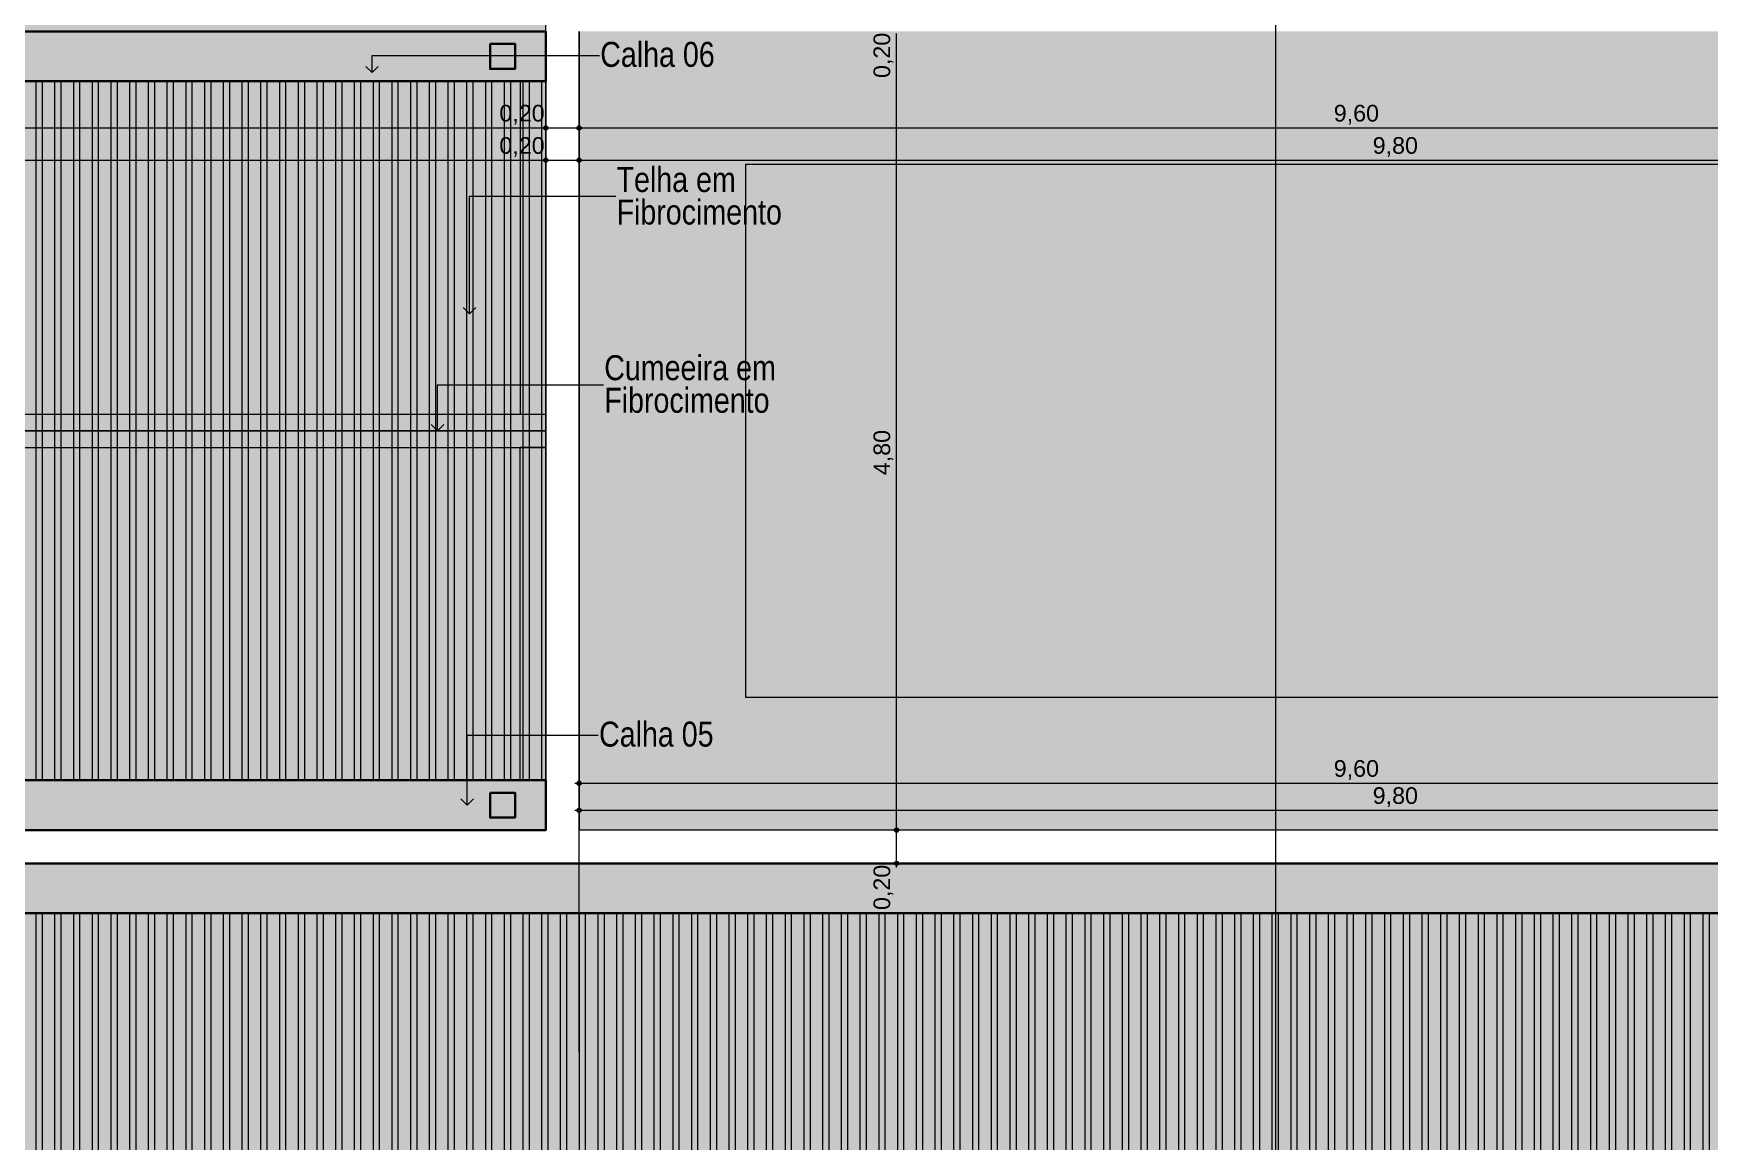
# Model space of a CAD drawing. Header units: metres. Extents: x -77 to -16.6, y -68.5 to -27.7.
# Drawn here: x -57.09 to -47.02, y -48.97 to -42.31 of the extents above; entities that cross this region are included whole.
import ezdxf

# ---------------------------------------------------------------- set-up
doc = ezdxf.new("R2010")
doc.units = ezdxf.units.M
doc.header["$MEASUREMENT"] = 0
doc.linetypes.add('Dot & Dashed', pattern=[0.012, 0.01, -0.001, 0, -0.001])
doc.linetypes.add('Wipeout_Contour', pattern=[1, 0, -1])
for name, color, linetype, lineweight in [('01_PLANTA COBERTURA_5_COBERTURA-LINHAS.EXEC_Caneta_No__241', 7, 'Continuous', 13), ('01_PLANTA COBERTURA_5_ESTRUTURA-COB.EST_Caneta_No__1', 7, 'Continuous', 35), ('01_PLANTA COBERTURA_5_ESTRUTURA-COB.EST_Caneta_No__241', 7, 'Continuous', 13), ('01_PLANTA COBERTURA_5_LAJES.EST_Caneta_No__241', 7, 'Continuous', 13), ('01_PLANTA COBERTURA_5_LAJES.EST_Caneta_No__99', 7, 'Continuous', 20), ('01_PLANTA COBERTURA_5_PAREDE CONSTRUIR_Caneta_No__241', 7, 'Continuous', 13), ('01_PLANTA COBERTURA_5_TERRENO.ARQ_Caneta_No__241', 7, 'Continuous', 13)]:
    doc.layers.add(name, color=color, linetype=linetype, lineweight=lineweight)
for name, color, linetype, lineweight, true_color in [('01_PLANTA COBERTURA_5_COTAS IMPLANTAÇÃO.EXEC_Caneta_No__25', 7, 'Continuous', 13, 0x982312), ('01_PLANTA COBERTURA_5_ESTRUTURA-COB.EST_Caneta_No__13', 7, 'Continuous', 0, 0xaaaaaa), ('01_PLANTA COBERTURA_5_ESTRUTURA-COB.EST_Caneta_No__19', 7, 'Continuous', 0, 0xe9e9e9), ('01_PLANTA COBERTURA_5_ESTRUTURA-COB.EST_Caneta_No__9', 7, 'Continuous', 5, 0x020202), ('01_PLANTA COBERTURA_5_LAJES.EST_Caneta_No__18', 7, 'Continuous', 0, 0xdfdfdf), ('01_PLANTA COBERTURA_5_LAJES.EST_Caneta_No__19', 7, 'Continuous', 0, 0xe9e9e9)]:
    doc.layers.add(name, color=color, linetype=linetype, lineweight=lineweight, true_color=true_color)
for name, color, linetype in [('01_PLANTA COBERTURA_5_ESTRUTURA-COB.EST', 7, 'Continuous'), ('01_PLANTA COBERTURA_5_PAREDE CONSTRUIR', 7, 'Continuous'), ('01_PLANTA COBERTURA_5_TERRENO.ARQ', 7, 'Continuous')]:
    doc.layers.add(name, color=color, linetype=linetype)
doc.styles.add('GENERATED_STYLE_1', font='arial.ttf')
doc.styles.add('GENERATED_STYLE_2', font='ARIALN.TTF')
pattern_1 = [(90, (0, 0), (-0.1125, 0), []), (90, (-0.0375, 2e-18), (-0.1125, 0), [])]

msp = doc.modelspace()

# ---------------------------------------------------------------- hatches: boundary and pattern name
at = {"layer": '01_PLANTA COBERTURA_5_ESTRUTURA-COB.EST_Caneta_No__13', "linetype": 'Continuous', "lineweight": 0, "true_color": 0xaaaaaa}
h = msp.add_hatch(dxfattribs=at)
h.set_pattern_fill('Telha_cobertura_02_0005', color=253, style=0, pattern_type=2)
h.set_pattern_definition(pattern_1)
h.paths.add_polyline_path([(-45.814, -47.6), (-66.314, -47.6), (-66.314, -51.95), (-45.814, -51.95), (-45.814, -50.652), (-44.214, -50.652), (-44.214, -47.6)])
at = {"layer": '01_PLANTA COBERTURA_5_LAJES.EST_Caneta_No__18', "linetype": 'Continuous', "lineweight": 0, "true_color": 0xdfdfdf}
h = msp.add_hatch(dxfattribs=at)
h.set_pattern_fill('Piso_Externo__0005', color=254, style=0, pattern_type=2)
h.set_pattern_definition([(45, (0, 0.6), (-0.1909188, 0.1909188), [0, -0.18, 0, -0.27]), (110, (0.6, 0.6), (0.253717, 0.09234544), [0, -0.132, 0, -0.228])])
h.paths.add_polyline_path([(-76.514, -65.102), (-73.814, -65.102, -0.414214), (-75.814, -67.102), (-66.814, -67.102, -0.414214), (-68.814, -65.102), (-68.814, -62.301), (-68.814, -45.4, -0.414214), (-66.514, -43.1), (-65.914, -43.1), (-65.914, -42.3), (-66.514, -42.3), (-66.514, -38.204), (-65.114, -38.204), (-65.114, -36.704), (-66.514, -36.704), (-66.514, -32.6), (-65.114, -32.6), (-56.714, -32.6), (-53.814, -32.6), (-44.014, -32.6), (-44.014, -42.3), (-53.814, -42.3), (-53.814, -47.1), (-44.014, -47.1), (-44.014, -50.852), (-45.614, -50.852), (-45.614, -52.351), (-44.014, -52.351), (-44.014, -60.301), (-48.916, -60.301), (-48.916, -61.101), (-44.361, -61.101), (-44.361, -67.102), (-44.014, -67.102), (-41.514, -67.102), (-41.514, -28.102), (-41.714, -28.102), (-41.714, -60.301), (-43.014, -60.301), (-43.014, -30.002), (-66.514, -30.002), (-66.514, -28.102), (-76.514, -28.102)])
h.paths.add_polyline_path([(-73.814, -45.102), (-76.314, -45.102), (-76.314, -43.089), (-75.798, -43.091, -0.414214), (-73.814, -45.088)], flags=0)
h.paths.add_polyline_path([(-73.814, -45.585, -0.009328), (-73.814, -45.66)], flags=0)
h.paths.add_polyline_path([(-52.814, -46.3), (-52.814, -43.1), (-44.014, -43.1), (-44.014, -46.3)], flags=0)
h.paths.add_polyline_path([(-67.714, -34.1), (-76.314, -34.1), (-76.314, -32.6), (-67.714, -32.6)], flags=0)
at = {"layer": '01_PLANTA COBERTURA_5_LAJES.EST_Caneta_No__19', "linetype": 'Continuous', "lineweight": 0, "true_color": 0xefefef}
msp.add_hatch(color=7, dxfattribs=at).paths.add_polyline_path([(-64.914, -47.3), (-66.314, -47.3), (-66.314, -60.101), (-56.514, -60.101), (-44.214, -60.101), (-44.214, -56.801), (-44.214, -52.552), (-45.814, -52.552), (-45.814, -50.652), (-44.214, -50.652), (-44.214, -47.3), (-45.814, -47.3), (-54.014, -47.3), (-54.014, -42.1), (-44.214, -42.1), (-44.214, -32.8), (-54.014, -32.8), (-56.514, -32.8), (-56.714, -32.8), (-64.914, -32.8), (-66.314, -32.8), (-66.314, -36.504), (-64.914, -36.504), (-64.914, -38.404), (-66.314, -38.404), (-66.314, -42.1), (-64.914, -42.1)])
at = {"layer": '01_PLANTA COBERTURA_5_TERRENO.ARQ', "linetype": 'Continuous', "lineweight": 0, "true_color": 0xc5d9be}
msp.add_hatch(color=9, dxfattribs=at).paths.add_polyline_path([(-52.814, -46.3), (-46.764, -46.3), (-44.014, -46.3), (-44.014, -43.1), (-46.764, -43.1), (-52.814, -43.1)])

# ---------------------------------------------------------------- linework, layer by layer
at = {"layer": '01_PLANTA COBERTURA_5_COBERTURA-LINHAS.EXEC_Caneta_No__241', "color": 7, "linetype": 'Continuous', "lineweight": 13, "ltscale": 1000}
for p, q in [((-55.058, -42.548), (-55.058, -42.444)), ((-55.058, -42.548), (-55.096, -42.511)), ((-55.058, -42.548), (-55.021, -42.511)), ((-54.473, -43.997), (-54.473, -43.29)), ((-54.473, -43.997), (-54.51, -43.959)), ((-54.473, -43.997), (-54.435, -43.959)), ((-54.664, -44.7), (-54.664, -44.424)), ((-54.664, -44.7), (-54.702, -44.663)), ((-54.664, -44.7), (-54.627, -44.663)), ((-54.486, -46.949), (-54.486, -46.529)), ((-54.486, -46.949), (-54.524, -46.911)), ((-54.486, -46.949), (-54.449, -46.911))]:
    msp.add_line(p, q, dxfattribs=at)
at = {"layer": '01_PLANTA COBERTURA_5_ESTRUTURA-COB.EST_Caneta_No__1', "color": 7, "linetype": 'Continuous', "lineweight": 35, "ltscale": 1000, "flags": 128}
for points in [[(-54.349, -42.375), (-54.349, -42.525), (-54.199, -42.525), (-54.199, -42.375)], [(-54.349, -46.875), (-54.349, -47.025), (-54.199, -47.025), (-54.199, -46.875)]]:
    msp.add_lwpolyline(points, close=True, dxfattribs=at)
at = {"layer": '01_PLANTA COBERTURA_5_ESTRUTURA-COB.EST_Caneta_No__241', "color": 7, "linetype": 'Continuous', "lineweight": 13, "ltscale": 1000}
for p, q in [((-54.169, -42.6), (-54.169, -44.6)), ((-54.169, -46.8), (-54.169, -44.8))]:
    msp.add_line(p, q, dxfattribs=at)
at = {"layer": '01_PLANTA COBERTURA_5_ESTRUTURA-COB.EST_Caneta_No__9', "color": 18, "linetype": 'Continuous', "lineweight": 5, "ltscale": 1000, "true_color": 0x020202, "flags": 128}
msp.add_lwpolyline([(-45.814, -47.6), (-66.314, -47.6), (-66.314, -51.95), (-45.814, -51.95), (-45.814, -50.652), (-44.214, -50.652), (-44.214, -47.6)], close=True, dxfattribs=at)
at = {"layer": '01_PLANTA COBERTURA_5_LAJES.EST_Caneta_No__241', "color": 7, "linetype": 'Continuous', "lineweight": 13, "ltscale": 1000, "flags": 128}
for points in [[(-53.814, -42.3), (-53.814, -47.1), (-44.014, -47.1), (-44.014, -50.852), (-45.614, -50.852), (-45.614, -52.351), (-44.014, -52.351), (-44.014, -60.301), (-48.916, -60.301), (-48.916, -61.101), (-44.361, -61.101), (-44.361, -67.102), (-44.014, -67.102), (-41.514, -67.102), (-41.514, -28.102)], [(-64.914, -42.1), (-64.914, -47.3), (-66.314, -47.3), (-66.314, -60.101), (-56.514, -60.101), (-44.214, -60.101), (-44.214, -56.801), (-44.214, -52.552), (-45.814, -52.552), (-45.814, -50.652), (-44.214, -50.652), (-44.214, -47.3), (-45.814, -47.3), (-54.014, -47.3), (-54.014, -42.1)]]:
    msp.add_lwpolyline(points, dxfattribs=at)
msp.add_lwpolyline([(-52.814, -46.3), (-44.014, -46.3), (-44.014, -43.1), (-52.814, -43.1)], close=True, dxfattribs=at)
at = {"layer": '01_PLANTA COBERTURA_5_TERRENO.ARQ_Caneta_No__241', "color": 7, "linetype": 'Continuous', "lineweight": 13, "ltscale": 1000, "flags": 128}
msp.add_lwpolyline([(-52.814, -46.3), (-46.764, -46.3), (-44.014, -46.3), (-44.014, -43.1), (-46.764, -43.1), (-52.814, -43.1)], close=True, dxfattribs=at)

# ---------------------------------------------------------------- texts
at = {"layer": '01_PLANTA COBERTURA_5_COBERTURA-LINHAS.EXEC_Caneta_No__241', "color": 7, "linetype": 'Continuous', "lineweight": 13, "char_height": 0.15, "attachment_point": 1, "style": 'GENERATED_STYLE_2'}
for s, insert in [('\\A1;{\\pql;\\pt0,241;\\fArial Narrow|b0|i0|c0|p0;\\W1.000000;Calha 06\\fArial Narrow|b0|i0|c0|p0;\\W1.000000;\\A1{\\H.66x;\\S^  ;}\\fArial Narrow|b0|i0|c0|p0;\\W1.000000;\\fArial Narrow|b0|i0|c0|p0;\\W1.000000;\\A1{\\H.66x;\\S^  ;}\\fArial Narrow|b0|i0|c0|p0;\\W1.000000;\\fArial Narrow|b0|i0|c0|p0;\\W1.000000;\\fArial Narrow|b0|i0|c0|p0;\\W1.000000;\\fArial Narrow|b0|i0|c0|p0;\\W1.000000;\\fArial Narrow|b0|i0|c0|p0;\\W1.000000;\\fArial Narrow|b0|i0|c0|p0;\\W1.000000;\\fArial Narrow|b0|i0|c0|p0;\\W1.000000;\\A1{\\H.66x;\\S^  ;}\\fArial Narrow|b0|i0|c0|p0;\\W1.000000;\\fArial Narrow|b0|i0|c0|p0;\\W1.000000;\\A1{\\H.66x;\\S^  ;}\\fArial Narrow|b0|i0|c0|p0;\\W1.000000;\\fArial Narrow|b0|i0|c0|p0;\\W1.000000;\\fArial Narrow|b0|i0|c0|p0;\\W1.000000;\\fArial Narrow|b0|i0|c0|p0;\\W1.000000;\\fArial Narrow|b0|i0|c0|p0;\\W1.000000;\\fArial Narrow|b0|i0|c0|p0;\\W1.000000;\\fArial Narrow|b0|i0|c0|p0;\\W1.000000;\\A1{\\H.66x;\\S^  ;}\\fArial Narrow|b0|i0|c0|p0;\\W1.000000;\\fArial Narrow|b0|i0|c0|p0;\\W1.000000;\\A1{\\H.66x;\\S^  ;}\\fArial Narrow|b0|i0|c0|p0;\\W1.000000;\\fArial Narrow|b0|i0|c0|p0;\\W1.000000;\\fArial Narrow|b0|i0|c0|p0;\\W1.000000;\\fArial Narrow|b0|i0|c0|p0;\\W1.000000;\\fArial Narrow|b0|i0|c0|p0;\\W1.000000;\\fArial Narrow|b0|i0|c0|p0;\\W1.000000;\\fArial Narrow|b0|i0|c0|p0;\\W1.000000;\\A1{\\H.66x;\\S^  ;}\\fArial Narrow|b0|i0|c0|p0;\\W1.000000;\\fArial Narrow|b0|i0|c0|p0;\\W1.000000;\\A1{\\H.66x;\\S^  ;}\\fArial Narrow|b0|i0|c0|p0;\\W1.000000;\\fArial Narrow|b0|i0|c0|p0;\\W1.000000;\\fArial Narrow|b0|i0|c0|p0;\\W1.000000;\\fArial Narrow|b0|i0|c0|p0;\\W1.000000;\\fArial Narrow|b0|i0|c0|p0;\\W1.000000;\\fArial Narrow|b0|i0|c0|p0;\\W1.000000;\\fArial Narrow|b0|i0|c0|p0;\\W1.000000;\\A1{\\H.66x;\\S^  ;}\\fArial Narrow|b0|i0|c0|p0;\\W1.000000;\\fArial Narrow|b0|i0|c0|p0;\\W1.000000;\\A1{\\H.66x;\\S^  ;}\\fArial Narrow|b0|i0|c0|p0;\\W1.000000;\\fArial Narrow|b0|i0|c0|p0;\\W1.000000;\\fArial Narrow|b0|i0|c0|p0;\\W1.000000;\\fArial Narrow|b0|i0|c0|p0;\\W1.000000;\\fArial Narrow|b0|i0|c0|p0;\\W1.000000;\\fArial Narrow|b0|i0|c0|p0;\\W1.000000;\\fArial Narrow|b0|i0|c0|p0;\\W1.000000;\\A1{\\H.66x;\\S^  ;}\\fArial Narrow|b0|i0|c0|p0;\\W1.000000;}', (-53.687, -42.363)), ('\\A1;{\\pql;\\pt0,241;\\fArial Narrow|b0|i0|c0|p0;\\W1.000000;Calha 05\\fArial Narrow|b0|i0|c0|p0;\\W1.000000;\\A1{\\H.66x;\\S^  ;}\\fArial Narrow|b0|i0|c0|p0;\\W1.000000;\\fArial Narrow|b0|i0|c0|p0;\\W1.000000;\\A1{\\H.66x;\\S^  ;}\\fArial Narrow|b0|i0|c0|p0;\\W1.000000;\\fArial Narrow|b0|i0|c0|p0;\\W1.000000;\\fArial Narrow|b0|i0|c0|p0;\\W1.000000;\\fArial Narrow|b0|i0|c0|p0;\\W1.000000;\\fArial Narrow|b0|i0|c0|p0;\\W1.000000;\\fArial Narrow|b0|i0|c0|p0;\\W1.000000;\\fArial Narrow|b0|i0|c0|p0;\\W1.000000;\\A1{\\H.66x;\\S^  ;}\\fArial Narrow|b0|i0|c0|p0;\\W1.000000;\\fArial Narrow|b0|i0|c0|p0;\\W1.000000;\\A1{\\H.66x;\\S^  ;}\\fArial Narrow|b0|i0|c0|p0;\\W1.000000;\\fArial Narrow|b0|i0|c0|p0;\\W1.000000;\\fArial Narrow|b0|i0|c0|p0;\\W1.000000;\\fArial Narrow|b0|i0|c0|p0;\\W1.000000;\\fArial Narrow|b0|i0|c0|p0;\\W1.000000;\\fArial Narrow|b0|i0|c0|p0;\\W1.000000;\\fArial Narrow|b0|i0|c0|p0;\\W1.000000;\\A1{\\H.66x;\\S^  ;}\\fArial Narrow|b0|i0|c0|p0;\\W1.000000;\\fArial Narrow|b0|i0|c0|p0;\\W1.000000;\\A1{\\H.66x;\\S^  ;}\\fArial Narrow|b0|i0|c0|p0;\\W1.000000;\\fArial Narrow|b0|i0|c0|p0;\\W1.000000;\\fArial Narrow|b0|i0|c0|p0;\\W1.000000;\\fArial Narrow|b0|i0|c0|p0;\\W1.000000;\\fArial Narrow|b0|i0|c0|p0;\\W1.000000;\\fArial Narrow|b0|i0|c0|p0;\\W1.000000;\\fArial Narrow|b0|i0|c0|p0;\\W1.000000;\\A1{\\H.66x;\\S^  ;}\\fArial Narrow|b0|i0|c0|p0;\\W1.000000;\\fArial Narrow|b0|i0|c0|p0;\\W1.000000;\\A1{\\H.66x;\\S^  ;}\\fArial Narrow|b0|i0|c0|p0;\\W1.000000;\\fArial Narrow|b0|i0|c0|p0;\\W1.000000;\\fArial Narrow|b0|i0|c0|p0;\\W1.000000;\\fArial Narrow|b0|i0|c0|p0;\\W1.000000;\\fArial Narrow|b0|i0|c0|p0;\\W1.000000;\\fArial Narrow|b0|i0|c0|p0;\\W1.000000;\\fArial Narrow|b0|i0|c0|p0;\\W1.000000;\\A1{\\H.66x;\\S^  ;}\\fArial Narrow|b0|i0|c0|p0;\\W1.000000;\\fArial Narrow|b0|i0|c0|p0;\\W1.000000;\\A1{\\H.66x;\\S^  ;}\\fArial Narrow|b0|i0|c0|p0;\\W1.000000;\\fArial Narrow|b0|i0|c0|p0;\\W1.000000;\\fArial Narrow|b0|i0|c0|p0;\\W1.000000;\\fArial Narrow|b0|i0|c0|p0;\\W1.000000;\\fArial Narrow|b0|i0|c0|p0;\\W1.000000;\\fArial Narrow|b0|i0|c0|p0;\\W1.000000;\\fArial Narrow|b0|i0|c0|p0;\\W1.000000;\\A1{\\H.66x;\\S^  ;}\\fArial Narrow|b0|i0|c0|p0;\\W1.000000;}', (-53.694, -46.448))]:
    msp.add_mtext(s, dxfattribs=dict(at, insert=insert))
at = {"layer": '01_PLANTA COBERTURA_5_COBERTURA-LINHAS.EXEC_Caneta_No__241', "color": 7, "linetype": 'Continuous', "lineweight": 13, "char_height": 0.15, "width": 1.6, "attachment_point": 1, "style": 'GENERATED_STYLE_2'}
for s, insert, line_spacing_factor in [('\\A1;{\\pql;\\pt0,241;\\fArial Narrow|b0|i0|c0|p0;\\W1.000000;Telha em Fibrocimento\\fArial Narrow|b0|i0|c0|p0;\\W1.000000;\\A1{\\H.66x;\\S^  ;}\\fArial Narrow|b0|i0|c0|p0;\\W1.000000;\\fArial Narrow|b0|i0|c0|p0;\\W1.000000;\\A1{\\H.66x;\\S^  ;}\\fArial Narrow|b0|i0|c0|p0;\\W1.000000;\\fArial Narrow|b0|i0|c0|p0;\\W1.000000;\\fArial Narrow|b0|i0|c0|p0;\\W1.000000;\\fArial Narrow|b0|i0|c0|p0;\\W1.000000;\\fArial Narrow|b0|i0|c0|p0;\\W1.000000;\\fArial Narrow|b0|i0|c0|p0;\\W1.000000;\\fArial Narrow|b0|i0|c0|p0;\\W1.000000;\\A1{\\H.66x;\\S^  ;}\\fArial Narrow|b0|i0|c0|p0;\\W1.000000;\\fArial Narrow|b0|i0|c0|p0;\\W1.000000;\\A1{\\H.66x;\\S^  ;}\\fArial Narrow|b0|i0|c0|p0;\\W1.000000;\\fArial Narrow|b0|i0|c0|p0;\\W1.000000;\\fArial Narrow|b0|i0|c0|p0;\\W1.000000;\\fArial Narrow|b0|i0|c0|p0;\\W1.000000;\\fArial Narrow|b0|i0|c0|p0;\\W1.000000;\\fArial Narrow|b0|i0|c0|p0;\\W1.000000;\\fArial Narrow|b0|i0|c0|p0;\\W1.000000;\\A1{\\H.66x;\\S^  ;}\\fArial Narrow|b0|i0|c0|p0;\\W1.000000;\\fArial Narrow|b0|i0|c0|p0;\\W1.000000;\\A1{\\H.66x;\\S^  ;}\\fArial Narrow|b0|i0|c0|p0;\\W1.000000;\\fArial Narrow|b0|i0|c0|p0;\\W1.000000;\\fArial Narrow|b0|i0|c0|p0;\\W1.000000;\\fArial Narrow|b0|i0|c0|p0;\\W1.000000;\\fArial Narrow|b0|i0|c0|p0;\\W1.000000;\\fArial Narrow|b0|i0|c0|p0;\\W1.000000;\\fArial Narrow|b0|i0|c0|p0;\\W1.000000;\\A1{\\H.66x;\\S^  ;}\\fArial Narrow|b0|i0|c0|p0;\\W1.000000;\\fArial Narrow|b0|i0|c0|p0;\\W1.000000;\\A1{\\H.66x;\\S^  ;}\\fArial Narrow|b0|i0|c0|p0;\\W1.000000;\\fArial Narrow|b0|i0|c0|p0;\\W1.000000;\\fArial Narrow|b0|i0|c0|p0;\\W1.000000;\\fArial Narrow|b0|i0|c0|p0;\\W1.000000;\\fArial Narrow|b0|i0|c0|p0;\\W1.000000;\\fArial Narrow|b0|i0|c0|p0;\\W1.000000;\\fArial Narrow|b0|i0|c0|p0;\\W1.000000;\\A1{\\H.66x;\\S^  ;}\\fArial Narrow|b0|i0|c0|p0;\\W1.000000;\\fArial Narrow|b0|i0|c0|p0;\\W1.000000;\\A1{\\H.66x;\\S^  ;}\\fArial Narrow|b0|i0|c0|p0;\\W1.000000;\\fArial Narrow|b0|i0|c0|p0;\\W1.000000;\\fArial Narrow|b0|i0|c0|p0;\\W1.000000;\\fArial Narrow|b0|i0|c0|p0;\\W1.000000;\\fArial Narrow|b0|i0|c0|p0;\\W1.000000;\\fArial Narrow|b0|i0|c0|p0;\\W1.000000;\\fArial Narrow|b0|i0|c0|p0;\\W1.000000;\\A1{\\H.66x;\\S^  ;}\\fArial Narrow|b0|i0|c0|p0;\\W1.000000;}', (-53.589, -43.115), 0.782313), ('\\A1;{\\pql;\\pt0,241;\\fArial Narrow|b0|i0|c0|p0;\\W1.000000;Cumeeira em Fibrocimento\\fArial Narrow|b0|i0|c0|p0;\\W1.000000;\\A1{\\H.66x;\\S^  ;}\\fArial Narrow|b0|i0|c0|p0;\\W1.000000;\\fArial Narrow|b0|i0|c0|p0;\\W1.000000;\\A1{\\H.66x;\\S^  ;}\\fArial Narrow|b0|i0|c0|p0;\\W1.000000;\\fArial Narrow|b0|i0|c0|p0;\\W1.000000;\\fArial Narrow|b0|i0|c0|p0;\\W1.000000;\\fArial Narrow|b0|i0|c0|p0;\\W1.000000;\\fArial Narrow|b0|i0|c0|p0;\\W1.000000;\\fArial Narrow|b0|i0|c0|p0;\\W1.000000;\\fArial Narrow|b0|i0|c0|p0;\\W1.000000;\\A1{\\H.66x;\\S^  ;}\\fArial Narrow|b0|i0|c0|p0;\\W1.000000;\\fArial Narrow|b0|i0|c0|p0;\\W1.000000;\\A1{\\H.66x;\\S^  ;}\\fArial Narrow|b0|i0|c0|p0;\\W1.000000;\\fArial Narrow|b0|i0|c0|p0;\\W1.000000;\\fArial Narrow|b0|i0|c0|p0;\\W1.000000;\\fArial Narrow|b0|i0|c0|p0;\\W1.000000;\\fArial Narrow|b0|i0|c0|p0;\\W1.000000;\\fArial Narrow|b0|i0|c0|p0;\\W1.000000;\\fArial Narrow|b0|i0|c0|p0;\\W1.000000;\\A1{\\H.66x;\\S^  ;}\\fArial Narrow|b0|i0|c0|p0;\\W1.000000;\\fArial Narrow|b0|i0|c0|p0;\\W1.000000;\\A1{\\H.66x;\\S^  ;}\\fArial Narrow|b0|i0|c0|p0;\\W1.000000;\\fArial Narrow|b0|i0|c0|p0;\\W1.000000;\\fArial Narrow|b0|i0|c0|p0;\\W1.000000;\\fArial Narrow|b0|i0|c0|p0;\\W1.000000;\\fArial Narrow|b0|i0|c0|p0;\\W1.000000;\\fArial Narrow|b0|i0|c0|p0;\\W1.000000;\\fArial Narrow|b0|i0|c0|p0;\\W1.000000;\\A1{\\H.66x;\\S^  ;}\\fArial Narrow|b0|i0|c0|p0;\\W1.000000;\\fArial Narrow|b0|i0|c0|p0;\\W1.000000;\\A1{\\H.66x;\\S^  ;}\\fArial Narrow|b0|i0|c0|p0;\\W1.000000;\\fArial Narrow|b0|i0|c0|p0;\\W1.000000;\\fArial Narrow|b0|i0|c0|p0;\\W1.000000;\\fArial Narrow|b0|i0|c0|p0;\\W1.000000;\\fArial Narrow|b0|i0|c0|p0;\\W1.000000;\\fArial Narrow|b0|i0|c0|p0;\\W1.000000;\\fArial Narrow|b0|i0|c0|p0;\\W1.000000;\\A1{\\H.66x;\\S^  ;}\\fArial Narrow|b0|i0|c0|p0;\\W1.000000;\\fArial Narrow|b0|i0|c0|p0;\\W1.000000;\\A1{\\H.66x;\\S^  ;}\\fArial Narrow|b0|i0|c0|p0;\\W1.000000;\\fArial Narrow|b0|i0|c0|p0;\\W1.000000;\\fArial Narrow|b0|i0|c0|p0;\\W1.000000;\\fArial Narrow|b0|i0|c0|p0;\\W1.000000;\\fArial Narrow|b0|i0|c0|p0;\\W1.000000;\\fArial Narrow|b0|i0|c0|p0;\\W1.000000;\\fArial Narrow|b0|i0|c0|p0;\\W1.000000;\\A1{\\H.66x;\\S^  ;}\\fArial Narrow|b0|i0|c0|p0;\\W1.000000;}', (-53.663, -44.246), 0.782741)]:
    msp.add_mtext(s, dxfattribs=dict(at, insert=insert, line_spacing_factor=line_spacing_factor))
at = {"layer": '01_PLANTA COBERTURA_5_COTAS IMPLANTAÇÃO.EXEC_Caneta_No__25', "color": 24, "linetype": 'Continuous', "lineweight": 13, "true_color": 0x982312, "char_height": 0.1, "width": 0.26692, "attachment_point": 7, "rotation": 90, "style": 'GENERATED_STYLE_1'}
for s, insert in [('\\A1;{\\pql;\\fArial|b0|i0|c0|p0;\\W1.000000;0,20}', (-51.927, -42.58)), ('\\A1;{\\pql;\\fArial|b0|i0|c0|p0;\\W1.000000;4,80}', (-51.927, -44.967))]:
    msp.add_mtext(s, dxfattribs=dict(at, insert=insert))
at = {"layer": '01_PLANTA COBERTURA_5_COTAS IMPLANTAÇÃO.EXEC_Caneta_No__25', "color": 24, "linetype": 'Continuous', "lineweight": 13, "true_color": 0x982312, "char_height": 0.1, "width": 0.26692, "attachment_point": 7, "style": 'GENERATED_STYLE_1'}
for s, insert in [('\\A1;{\\pql;\\fArial|b0|i0|c0|p0;\\W1.000000;9,60}', (-49.281, -42.86)), ('\\A1;{\\pql;\\fArial|b0|i0|c0|p0;\\W1.000000;9,80}', (-49.047, -43.054)), ('\\A1;{\\pql;\\fArial|b0|i0|c0|p0;\\W1.000000;9,60}', (-49.281, -46.798)), ('\\A1;{\\pql;\\fArial|b0|i0|c0|p0;\\W1.000000;9,80}', (-49.047, -46.961))]:
    msp.add_mtext(s, dxfattribs=dict(at, insert=insert))

# ---------------------------------------------------------------- next in the draw order: wipeouts: each hides what was drawn before it
at = {"color": 254, "linetype": 'Wipeout_Contour', "lineweight": 0, "ltscale": 286.662767}
msp.add_wipeout([(-54.014, -47.13), (-53.984, -47.13), (-53.984, -47.1), (-54.014, -47.1)], dxfattribs=at).dxf.layer = '01_PLANTA COBERTURA_5_PAREDE CONSTRUIR'
at = {"color": 254, "linetype": 'Wipeout_Contour', "lineweight": 0, "ltscale": 271.97662}
msp.add_wipeout([(-53.814, -47.13), (-44.044, -47.13), (-44.044, -47.1), (-53.814, -47.1)], dxfattribs=at).dxf.layer = '01_PLANTA COBERTURA_5_PAREDE CONSTRUIR'
at = {"color": 254, "linetype": 'Wipeout_Contour', "lineweight": 0, "ltscale": 292.22104}
msp.add_wipeout([(-66.314, -47.3), (-44.214, -47.3), (-44.214, -47.27), (-66.314, -47.27)], dxfattribs=at).dxf.layer = '01_PLANTA COBERTURA_5_PAREDE CONSTRUIR'

# ---------------------------------------------------------------- next in the draw order: wipeouts: each hides what was drawn before it
at = {"color": 254, "linetype": 'Wipeout_Contour', "lineweight": 0, "ltscale": 303.707483}
msp.add_wipeout([(-64.914, -47.13), (-54.014, -47.13), (-54.014, -47.1), (-64.914, -47.1)], dxfattribs=at).dxf.layer = '01_PLANTA COBERTURA_5_PAREDE CONSTRUIR'
at = {"color": 254, "linetype": 'Wipeout_Contour', "lineweight": 0, "ltscale": 286.150747}
msp.add_wipeout([(-53.844, -47.13), (-53.814, -47.13), (-53.814, -47.1), (-53.844, -47.1)], dxfattribs=at).dxf.layer = '01_PLANTA COBERTURA_5_PAREDE CONSTRUIR'

# ---------------------------------------------------------------- next in the draw order: wipeouts: each hides what was drawn before it
at = {"color": 254, "linetype": 'Wipeout_Contour', "lineweight": 0, "ltscale": 272.449385}
msp.add_wipeout([(-53.844, -47.27), (-44.184, -47.27), (-44.184, -47.13), (-53.844, -47.13)], dxfattribs=at).dxf.layer = '01_PLANTA COBERTURA_5_PAREDE CONSTRUIR'

# ---------------------------------------------------------------- next in the draw order: hatches: boundary and pattern name
at = {"layer": '01_PLANTA COBERTURA_5_COTAS IMPLANTAÇÃO.EXEC_Caneta_No__25', "linetype": 'Continuous', "lineweight": 13, "true_color": 0x982312}
for points in [[(-51.92, -47.1), (-51.919, -47.105), (-51.916, -47.109), (-51.912, -47.112), (-51.907, -47.113), (-51.902, -47.112), (-51.898, -47.109), (-51.896, -47.105), (-51.895, -47.1), (-51.896, -47.095), (-51.898, -47.091), (-51.902, -47.089), (-51.907, -47.088), (-51.912, -47.089), (-51.916, -47.091), (-51.919, -47.095)], [(-51.92, -47.3), (-51.919, -47.305), (-51.916, -47.309), (-51.912, -47.312), (-51.907, -47.313), (-51.902, -47.312), (-51.898, -47.309), (-51.896, -47.305), (-51.895, -47.3), (-51.896, -47.295), (-51.898, -47.291), (-51.902, -47.289), (-51.907, -47.288), (-51.912, -47.289), (-51.916, -47.291), (-51.919, -47.295)]]:
    msp.add_hatch(color=24, dxfattribs=at).paths.add_polyline_path(points)

# ---------------------------------------------------------------- next in the draw order: linework, layer by layer
at = {"layer": '01_PLANTA COBERTURA_5_COTAS IMPLANTAÇÃO.EXEC_Caneta_No__25', "color": 24, "linetype": 'Continuous', "lineweight": 13, "ltscale": 1000, "true_color": 0x982312}
for p, q in [((-51.907, -47.088), (-51.907, -42.313)), ((-51.92, -47.1), (-53.36, -47.1)), ((-51.907, -47.288), (-51.907, -47.113)), ((-51.86, -47.1), (-51.895, -47.1)), ((-51.92, -47.3), (-53.36, -47.3)), ((-51.907, -47.325), (-51.907, -47.313)), ((-51.86, -47.3), (-51.895, -47.3))]:
    msp.add_line(p, q, dxfattribs=at)
for centre in [(-51.907, -47.1), (-51.907, -47.3)]:
    msp.add_circle(centre, 0.0125, dxfattribs=at)
at = {"layer": '01_PLANTA COBERTURA_5_LAJES.EST_Caneta_No__99', "color": 7, "linetype": 'Dot & Dashed', "lineweight": 20, "ltscale": 1000}
msp.add_line((-49.631, -27.981), (-49.631, -67.657), dxfattribs=at)

# ---------------------------------------------------------------- next in the draw order: texts
at = {"layer": '01_PLANTA COBERTURA_5_COTAS IMPLANTAÇÃO.EXEC_Caneta_No__25', "color": 24, "linetype": 'Continuous', "lineweight": 13, "true_color": 0x982312, "insert": (-51.927, -47.58), "char_height": 0.1, "width": 0.26692, "attachment_point": 7, "rotation": 90, "style": 'GENERATED_STYLE_1'}
msp.add_mtext('\\A1;{\\pql;\\fArial|b0|i0|c0|p0;\\W1.000000;0,20}', dxfattribs=at)

# ---------------------------------------------------------------- next in the draw order: wipeouts: each hides what was drawn before it
at = {"color": 254, "linetype": 'Wipeout_Contour', "lineweight": 0, "ltscale": 286.629119}
msp.add_wipeout([(-53.984, -47.27), (-53.844, -47.27), (-53.844, -47.13), (-53.984, -47.13)], dxfattribs=at).dxf.layer = '01_PLANTA COBERTURA_5_PAREDE CONSTRUIR'

# ---------------------------------------------------------------- next in the draw order: linework, layer by layer
at = {"layer": '01_PLANTA COBERTURA_5_PAREDE CONSTRUIR_Caneta_No__241', "color": 7, "linetype": 'Continuous', "lineweight": 13, "ltscale": 1000, "flags": 128}
msp.add_lwpolyline([(-44.014, -47.1), (-53.814, -47.1)], dxfattribs=at)

# ---------------------------------------------------------------- next in the draw order: wipeouts: each hides what was drawn before it
at = {"color": 254, "linetype": 'Wipeout_Contour', "lineweight": 0, "ltscale": 303.921561}
msp.add_wipeout([(-64.944, -47.27), (-53.984, -47.27), (-53.984, -47.13), (-64.944, -47.13)], dxfattribs=at).dxf.layer = '01_PLANTA COBERTURA_5_PAREDE CONSTRUIR'

# ---------------------------------------------------------------- next in the draw order: linework, layer by layer
at = {"layer": '01_PLANTA COBERTURA_5_ESTRUTURA-COB.EST_Caneta_No__1', "color": 7, "linetype": 'Continuous', "lineweight": 35, "ltscale": 1000, "flags": 128}
msp.add_lwpolyline([(-66.314, -47.6), (-44.214, -47.6), (-44.214, -47.3), (-66.314, -47.3)], close=True, dxfattribs=at)
at = {"layer": '01_PLANTA COBERTURA_5_PAREDE CONSTRUIR_Caneta_No__241', "color": 7, "linetype": 'Continuous', "lineweight": 13, "ltscale": 1000, "flags": 128}
for points in [[(-54.014, -47.1), (-64.914, -47.1)], [(-66.314, -47.3), (-44.214, -47.3)]]:
    msp.add_lwpolyline(points, dxfattribs=at)

# ---------------------------------------------------------------- next in the draw order: wipeouts: each hides what was drawn before it
at = {"color": 254, "linetype": 'Wipeout_Contour', "lineweight": 0, "ltscale": 286.405965}
msp.add_wipeout([(-53.984, -47.13), (-53.844, -47.13), (-53.844, -47.1), (-53.984, -47.1)], dxfattribs=at).dxf.layer = '01_PLANTA COBERTURA_5_PAREDE CONSTRUIR'

# ---------------------------------------------------------------- next in the draw order: wipeouts: each hides what was drawn before it
at = {"color": 254, "linetype": 'Wipeout_Contour', "lineweight": 0, "ltscale": 280.470627}
msp.add_wipeout([(-54.014, -42.3), (-54.014, -47.1), (-53.984, -47.1), (-53.984, -42.3)], dxfattribs=at).dxf.layer = '01_PLANTA COBERTURA_5_PAREDE CONSTRUIR'
at = {"color": 254, "linetype": 'Wipeout_Contour', "lineweight": 0, "ltscale": 279.947011}
msp.add_wipeout([(-53.814, -47.1), (-53.814, -42.3), (-53.844, -42.3), (-53.844, -47.1)], dxfattribs=at).dxf.layer = '01_PLANTA COBERTURA_5_PAREDE CONSTRUIR'

# ---------------------------------------------------------------- next in the draw order: wipeouts: each hides what was drawn before it
at = {"color": 254, "linetype": 'Wipeout_Contour', "lineweight": 0, "ltscale": 280.208019}
msp.add_wipeout([(-53.844, -47.1), (-53.844, -42.3), (-53.984, -42.3), (-53.984, -47.1)], dxfattribs=at).dxf.layer = '01_PLANTA COBERTURA_5_PAREDE CONSTRUIR'

# ---------------------------------------------------------------- next in the draw order: hatches: boundary and pattern name
at = {"layer": '01_PLANTA COBERTURA_5_COTAS IMPLANTAÇÃO.EXEC_Caneta_No__25', "linetype": 'Continuous', "lineweight": 13, "true_color": 0x982312}
for points in [[(-54.027, -42.88), (-54.026, -42.885), (-54.023, -42.889), (-54.019, -42.892), (-54.014, -42.892), (-54.009, -42.892), (-54.005, -42.889), (-54.002, -42.885), (-54.002, -42.88), (-54.002, -42.875), (-54.005, -42.871), (-54.009, -42.868), (-54.014, -42.867), (-54.019, -42.868), (-54.023, -42.871), (-54.026, -42.875)], [(-53.827, -42.88), (-53.826, -42.885), (-53.823, -42.889), (-53.819, -42.892), (-53.814, -42.892), (-53.809, -42.892), (-53.805, -42.889), (-53.802, -42.885), (-53.802, -42.88), (-53.802, -42.875), (-53.805, -42.871), (-53.809, -42.868), (-53.814, -42.867), (-53.819, -42.868), (-53.823, -42.871), (-53.826, -42.875)], [(-54.027, -43.074), (-54.026, -43.078), (-54.023, -43.083), (-54.019, -43.085), (-54.014, -43.086), (-54.009, -43.085), (-54.005, -43.083), (-54.002, -43.078), (-54.002, -43.074), (-54.002, -43.069), (-54.005, -43.065), (-54.009, -43.062), (-54.014, -43.061), (-54.019, -43.062), (-54.023, -43.065), (-54.026, -43.069)], [(-53.827, -43.074), (-53.826, -43.078), (-53.823, -43.083), (-53.819, -43.085), (-53.814, -43.086), (-53.809, -43.085), (-53.805, -43.083), (-53.802, -43.078), (-53.802, -43.074), (-53.802, -43.069), (-53.805, -43.065), (-53.809, -43.062), (-53.814, -43.061), (-53.819, -43.062), (-53.823, -43.065), (-53.826, -43.069)], [(-53.827, -46.818), (-53.826, -46.823), (-53.823, -46.827), (-53.819, -46.83), (-53.814, -46.831), (-53.809, -46.83), (-53.805, -46.827), (-53.802, -46.823), (-53.802, -46.818), (-53.802, -46.814), (-53.805, -46.81), (-53.809, -46.807), (-53.814, -46.806), (-53.819, -46.807), (-53.823, -46.81), (-53.826, -46.814)], [(-53.827, -46.981), (-53.826, -46.986), (-53.823, -46.99), (-53.819, -46.993), (-53.814, -46.994), (-53.809, -46.993), (-53.805, -46.99), (-53.802, -46.986), (-53.802, -46.981), (-53.802, -46.977), (-53.805, -46.972), (-53.809, -46.97), (-53.814, -46.969), (-53.819, -46.97), (-53.823, -46.972), (-53.826, -46.977)]]:
    msp.add_hatch(color=24, dxfattribs=at).paths.add_polyline_path(points)
at = {"layer": '01_PLANTA COBERTURA_5_ESTRUTURA-COB.EST', "linetype": 'Continuous', "lineweight": 0, "true_color": 0xffffff}
for points in [[(-54.169, -44.6), (-54.014, -44.6), (-54.014, -42.6), (-54.169, -42.6)], [(-54.014, -44.8), (-54.169, -44.8), (-54.169, -46.8), (-54.014, -46.8)]]:
    msp.add_hatch(color=7, dxfattribs=at).paths.add_polyline_path(points)
at = {"layer": '01_PLANTA COBERTURA_5_ESTRUTURA-COB.EST_Caneta_No__13', "linetype": 'Continuous', "lineweight": 0, "true_color": 0xaaaaaa}
h = msp.add_hatch(dxfattribs=at)
h.set_pattern_fill('Telha_cobertura_02_0005', color=253, style=0, pattern_type=2)
h.set_pattern_definition(pattern_1)
h.paths.add_polyline_path([(-54.014, -44.7), (-54.014, -42.6), (-64.914, -42.6), (-64.914, -44.7)])
h = msp.add_hatch(dxfattribs=at)
h.set_pattern_fill('Telha_cobertura_02_0005', color=253, style=0, pattern_type=2)
h.set_pattern_definition(pattern_1)
h.paths.add_polyline_path([(-54.014, -44.7), (-64.914, -44.7), (-64.914, -46.8), (-54.014, -46.8)])
at = {"layer": '01_PLANTA COBERTURA_5_ESTRUTURA-COB.EST_Caneta_No__19', "linetype": 'Continuous', "lineweight": 0, "true_color": 0xe9e9e9}
msp.add_hatch(color=254, dxfattribs=at).paths.add_polyline_path([(-64.914, -44.6), (-64.914, -44.8), (-54.014, -44.8), (-54.014, -44.6)])

# ---------------------------------------------------------------- next in the draw order: linework, layer by layer
at = {"layer": '01_PLANTA COBERTURA_5_COBERTURA-LINHAS.EXEC_Caneta_No__241', "color": 7, "linetype": 'Continuous', "lineweight": 13, "ltscale": 1000}
for p, q in [((-55.058, -42.444), (-53.692, -42.444)), ((-54.473, -43.29), (-53.594, -43.29)), ((-54.664, -44.424), (-53.668, -44.424)), ((-54.486, -46.529), (-53.699, -46.529))]:
    msp.add_line(p, q, dxfattribs=at)
at = {"layer": '01_PLANTA COBERTURA_5_COTAS IMPLANTAÇÃO.EXEC_Caneta_No__25', "color": 24, "linetype": 'Continuous', "lineweight": 13, "ltscale": 1000, "true_color": 0x982312}
for p, q in [((-64.902, -42.88), (-54.027, -42.88)), ((-54.014, -42.867), (-54.014, -42.833)), ((-54.002, -42.88), (-53.827, -42.88)), ((-53.814, -42.867), (-53.814, -42.833)), ((-53.802, -42.88), (-44.227, -42.88)), ((-54.014, -44.333), (-54.014, -42.892)), ((-53.814, -44.333), (-53.814, -42.892)), ((-64.902, -43.074), (-54.027, -43.074)), ((-54.014, -43.061), (-54.014, -43.027)), ((-54.014, -44.527), (-54.014, -43.086)), ((-54.002, -43.074), (-53.827, -43.074)), ((-53.814, -43.061), (-53.814, -43.027)), ((-53.814, -44.527), (-53.814, -43.086)), ((-53.802, -43.074), (-44.027, -43.074)), ((-53.814, -46.806), (-53.814, -46.772)), ((-53.839, -46.818), (-53.827, -46.818)), ((-53.814, -48.271), (-53.814, -46.831)), ((-53.802, -46.818), (-44.227, -46.818)), ((-53.839, -46.981), (-53.827, -46.981)), ((-53.814, -46.969), (-53.814, -46.934)), ((-53.814, -48.434), (-53.814, -46.994)), ((-53.802, -46.981), (-44.027, -46.981))]:
    msp.add_line(p, q, dxfattribs=at)
for centre in [(-54.014, -42.88), (-53.814, -42.88), (-54.014, -43.074), (-53.814, -43.074), (-53.814, -46.818), (-53.814, -46.981)]:
    msp.add_circle(centre, 0.0125, dxfattribs=at)
at = {"layer": '01_PLANTA COBERTURA_5_ESTRUTURA-COB.EST_Caneta_No__1', "color": 7, "linetype": 'Continuous', "lineweight": 35, "ltscale": 1000, "flags": 128}
for points in [[(-64.914, -42.6), (-54.014, -42.6), (-54.014, -42.3), (-64.914, -42.3)], [(-64.914, -47.1), (-54.014, -47.1), (-54.014, -46.8), (-64.914, -46.8)]]:
    msp.add_lwpolyline(points, close=True, dxfattribs=at)
at = {"layer": '01_PLANTA COBERTURA_5_ESTRUTURA-COB.EST_Caneta_No__241', "color": 7, "linetype": 'Continuous', "lineweight": 13, "ltscale": 1000}
for p, q in [((-54.169, -42.6), (-54.014, -42.6)), ((-54.014, -42.6), (-54.014, -44.6)), ((-64.914, -44.6), (-54.014, -44.6)), ((-54.169, -44.6), (-54.014, -44.6)), ((-54.014, -44.8), (-54.014, -44.6)), ((-64.914, -44.8), (-54.014, -44.8)), ((-54.014, -44.8), (-54.169, -44.8)), ((-54.014, -46.8), (-54.014, -44.8)), ((-54.014, -46.8), (-54.169, -46.8))]:
    msp.add_line(p, q, dxfattribs=at)
at = {"layer": '01_PLANTA COBERTURA_5_ESTRUTURA-COB.EST_Caneta_No__9', "color": 18, "linetype": 'Continuous', "lineweight": 5, "ltscale": 1000, "true_color": 0x020202, "flags": 128}
for points in [[(-54.014, -44.7), (-54.014, -42.6), (-64.914, -42.6), (-64.914, -44.7)], [(-54.014, -44.7), (-64.914, -44.7), (-64.914, -46.8), (-54.014, -46.8)]]:
    msp.add_lwpolyline(points, close=True, dxfattribs=at)
at = {"layer": '01_PLANTA COBERTURA_5_PAREDE CONSTRUIR_Caneta_No__241', "color": 7, "linetype": 'Continuous', "lineweight": 13, "ltscale": 1000, "flags": 128}
for points in [[(-54.014, -42.3), (-54.014, -47.1)], [(-53.814, -47.1), (-53.814, -42.3)]]:
    msp.add_lwpolyline(points, dxfattribs=at)

# ---------------------------------------------------------------- next in the draw order: texts
at = {"layer": '01_PLANTA COBERTURA_5_COTAS IMPLANTAÇÃO.EXEC_Caneta_No__25', "color": 24, "linetype": 'Continuous', "lineweight": 13, "true_color": 0x982312, "char_height": 0.1, "width": 0.26692, "attachment_point": 7, "style": 'GENERATED_STYLE_1'}
for insert in [(-54.293, -42.86), (-54.293, -43.054)]:
    msp.add_mtext('\\A1;{\\pql;\\fArial|b0|i0|c0|p0;\\W1.000000;0,20}', dxfattribs=dict(at, insert=insert))

doc.saveas('drawing.dxf')
